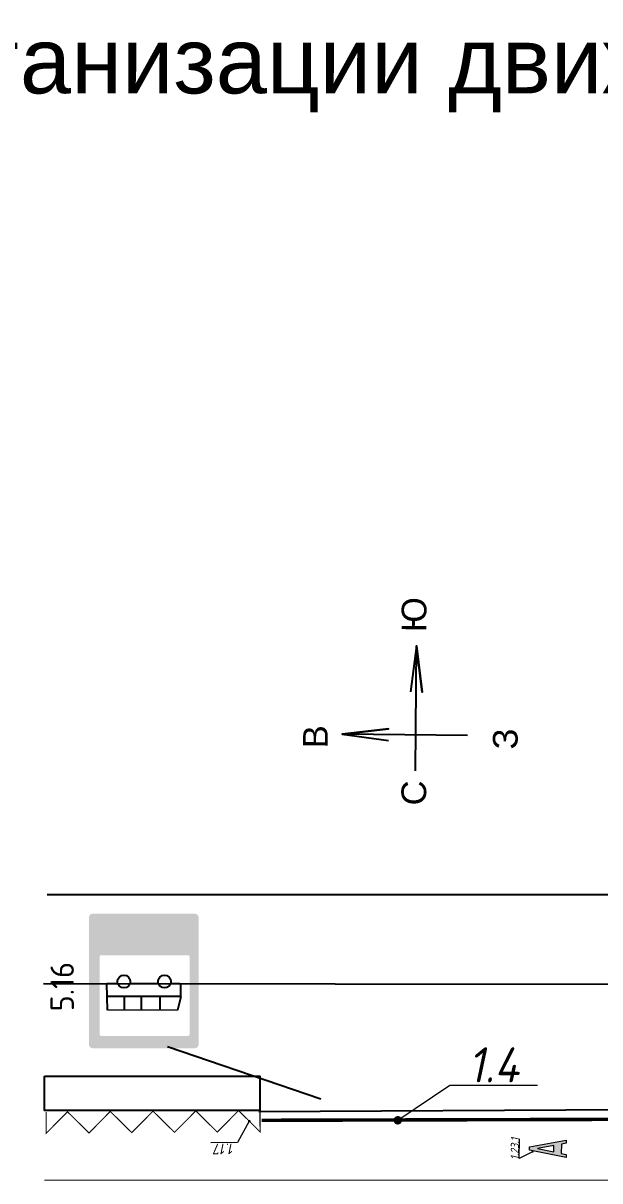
# Model space of a CAD drawing. Header units: millimetres. Extents: x 333 to 4944, y 2074 to 4864.
# Drawn here: x 1261 to 1930, y 3520 to 4864 of the extents above; entities that cross this region are included whole.
import ezdxf
from ezdxf.enums import TextEntityAlignment as Align

# ---------------------------------------------------------------- set-up
doc = ezdxf.new("R2010")
doc.units = ezdxf.units.MM
doc.layers.get('0').update_dxf_attribs({"color": 152})
doc.layers.add('Описание', color=250, linetype='Continuous', lineweight=15)
doc.layers.add('разметка', color=251, linetype='Continuous', lineweight=15)
doc.layers.add('Разметки', color=7, linetype='Continuous')
doc.styles.add('ROMAND', font='ROMAND.SHX', dxfattribs={"height": 2})
doc.styles.add('SASH', font='simplex8.shx', dxfattribs={"width": 0.9, "oblique": 12})
doc.styles.get("Standard").update_dxf_attribs({"font": 'arial.ttf'})

# ---------------------------------------------------------------- blocks, each defined once
blk = doc.blocks.new('*U2')
at = {"color": 0, "linetype": 'ByBlock', "const_width": 0.12}
blk.add_lwpolyline([(0.04, 0.05, 1), (-0.04, -0.05, 1)], format="xyb", close=True, dxfattribs=at)
at = {"layer": 'разметка', "color": 0}
blk.add_lwpolyline([(0, 0), (1.12, 2), (3.61, 2)], dxfattribs=at)
at = {"layer": 'разметка', "color": 0, "style": 'SASH', "oblique": 12, "width": 0.9}
blk.add_attdef('RAZMETKA', text='', height=1, dxfattribs=at).set_placement((2.37, 1.78), align=Align.BOTTOM_CENTER)
blk = doc.blocks.new('*U5')
at = {"color": 0, "linetype": 'ByBlock', "const_width": 0.12}
blk.add_lwpolyline([(0.037, 0.048, 1), (-0.037, -0.048, 1)], format="xyb", close=True, dxfattribs=at)
at = {"layer": 'разметка', "color": 0}
blk.add_lwpolyline([(0, 0), (1.487, 0.999), (3.984, 0.999)], dxfattribs=at)
at = {"layer": 'разметка', "color": 0, "style": 'SASH', "oblique": 12, "width": 0.9}
blk.add_attdef('RAZMETKA', text='', height=1, dxfattribs=at).set_placement((2.735, 0.784), align=Align.BOTTOM_CENTER)
blk = doc.blocks.new('*U12')
at = {"color": 0, "linetype": 'ByBlock', "const_width": 0.12}
blk.add_lwpolyline([(0.04, 0.05, 1), (-0.04, -0.05, 1)], format="xyb", close=True, dxfattribs=at)
at = {"layer": 'разметка', "color": 0}
blk.add_lwpolyline([(0, 0), (-0.87, 1.66), (1.63, 1.66)], dxfattribs=at)
at = {"layer": 'разметка', "color": 0, "style": 'SASH', "oblique": 12, "width": 0.9}
blk.add_attdef('RAZMETKA', text='', height=1, dxfattribs=at).set_placement((0.38, 1.44), align=Align.BOTTOM_CENTER)
blk = doc.blocks.new('1-23-1')
at = {"layer": 'разметка'}
h = blk.add_hatch(color=0, dxfattribs=at)
h.paths.add_polyline_path([(-0.45, 0), (-0.7, 0), (-0.125, 3), (0.125, 3), (0.7, 0), (0.45, 0), (0.373, 0.4), (-0.373, 0.4)])
h.paths.add_polyline_path([(0.258, 1), (0, 2.348), (-0.258, 1)], flags=16)
at = {"layer": 'разметка', "color": 0, "lineweight": 0, "flags": 128}
for points in [[(-0.45, 0), (-0.7, 0), (-0.125, 3), (0.125, 3), (0.7, 0), (0.45, 0), (0.373, 0.4), (-0.373, 0.4)], [(0.258, 1), (0, 2.348), (-0.258, 1)]]:
    blk.add_lwpolyline(points, close=True, dxfattribs=at)

msp = doc.modelspace()

# ---------------------------------------------------------------- hatches: boundary and pattern name
at = {"linetype": 'Continuous'}
h = msp.add_hatch(color=4, dxfattribs=at)
h.paths.add_polyline_path([(1337.2, 3678.4, 0.414214), (1341.5, 3674.1), (1460.1, 3674.1, 0.414214), (1464.3, 3678.4), (1464.3, 3825.9, 0.414214), (1460.1, 3830.1), (1341.5, 3830.1, 0.414214), (1337.2, 3825.9)])
h.paths.add_polyline_path([(1452.1, 3688.4, 0.414214), (1453.8, 3690), (1453.8, 3780.3, 0.414214), (1452.1, 3782), (1351.4, 3782, 0.414214), (1349.7, 3780.3), (1349.7, 3690, 0.414214), (1351.4, 3688.4)], flags=16)

# ---------------------------------------------------------------- linework, layer by layer
at = {"color": 146, "true_color": 0x105689}
for p, q in [((1288.7, 3852.5), (2292.6, 3852.5)), ((1284.3, 3749.2), (2290.3, 3747.8)), ((1534, 3600.8), (2383.1, 3605.2))]:
    msp.add_line(p, q, dxfattribs=at)
at = {"color": 7, "linetype": 'Continuous'}
for p, q in [((1358.7, 3718.3), (1357.8, 3749.1)), ((1357.8, 3749.1), (1370.6, 3749.1)), ((1384.7, 3749.1), (1417.7, 3749.1)), ((1431.9, 3749.1), (1442.5, 3749.1)), ((1443.8, 3733.7), (1443.8, 3747.8)), ((1443.8, 3734.1), (1358.2, 3734.1)), ((1378.6, 3718.3), (1378.6, 3734.1)), ((1398.2, 3718.3), (1398.2, 3734.1)), ((1419.7, 3718.3), (1419.7, 3733.7)), ((1443.8, 3733.7), (1440, 3718.3))]:
    msp.add_line(p, q, dxfattribs=at)
for points in [[(1715.9, 3995.8), (1717.2, 4141.1), (1723.4, 4087.2), (1717.2, 4141.1), (1710, 4087.4)], [(1776, 4037), (1630.7, 4038.4), (1684.5, 4044.5), (1630.7, 4038.4), (1684.4, 4031.2)]]:
    msp.add_lwpolyline(points)
at = {"color": 146, "true_color": 0x105689}
msp.add_lwpolyline([(1285.6, 3641.8), (1535.5, 3641.8), (1535.5, 3601.7), (1285.6, 3601.7)], close=True, dxfattribs=at)
at = {"color": 7, "linetype": 'Continuous'}
for centre in [(1377.7, 3751.4), (1424.8, 3751.4)]:
    msp.add_circle(centre, 7.43, dxfattribs=at)
at = {"layer": 'разметка', "color": 30, "const_width": 1.24}
msp.add_lwpolyline([(1287.5, 3600.2), (1287.7, 3575.4), (1312.3, 3600.3), (1337.3, 3575.7), (1361.9, 3600.7), (1386.8, 3576.1), (1411.5, 3601), (1436.4, 3576.4), (1461.1, 3601.3), (1486, 3576.7), (1510.7, 3601.7), (1535.6, 3577), (1535.5, 3601.8)], dxfattribs=at)
at = {"layer": 'разметка', "color": 40, "const_width": 4.06, "flags": 128}
msp.add_lwpolyline([(1537.4, 3590.4), (2284.1, 3592.4)], dxfattribs=at)
at = {"layer": 'разметка', "const_width": 1.37, "flags": 128}
msp.add_lwpolyline([(1285.6, 3521), (2269.3, 3520.8)], dxfattribs=at)
at = {"layer": 'Разметки', "color": 7, "lineweight": 18}
msp.add_line((1440.1, 3718.1), (1358.7, 3718.1), dxfattribs=at)
at = {"layer": 'Разметки'}
msp.add_line((1428.1, 3675.9), (1606.2, 3615.5), dxfattribs=at)

# ---------------------------------------------------------------- block references
at = {"layer": 'разметка', "xscale": 40.63808897430544, "yscale": 40.63808897430544, "zscale": 40.63808897430544}
msp.add_blockref('*U5', (1695.3, 3590.4), dxfattribs=at).add_auto_attribs({'RAZMETKA': '1.4'})
at = {"layer": 'разметка', "xscale": 12.39796406712387, "yscale": 12.39796406712387, "zscale": 12.39796406712387, "rotation": 180.3842921211538}
msp.add_blockref('*U2', (1523.1, 3589.4), dxfattribs=at).add_auto_attribs({'RAZMETKA': '1.17'})
at = {"layer": 'разметка', "color": 41, "true_color": 0xf4ee51, "xscale": 9.232997396303778, "yscale": 9.232997396303778, "zscale": 9.232997396303778, "rotation": 89.49328299822702}
msp.add_blockref('*U12', (1851.6, 3553.9), dxfattribs=at).add_auto_attribs({'RAZMETKA': '1.23.1'})
at = {"layer": 'разметка', "color": 41, "true_color": 0xf4ee51, "xscale": 14.22689495035261, "yscale": 14.22689495035261, "zscale": 14.22689495035261, "rotation": 89.49328299822702}
msp.add_blockref('1-23-1', (1890.6, 3557.3), dxfattribs=at)

# ---------------------------------------------------------------- texts
at = {"color": 7, "linetype": 'Continuous', "style": 'ROMAND', "width": 0.9}
msp.add_text('5.16', height=27.12, rotation=90, dxfattribs=at).set_placement((1319.7, 3716.9))
at = {"layer": 'Описание', "color": 18, "true_color": 0x000000}
msp.add_text('Схема организации движения перекрестка ул. Токомбаева - ул. Куттубаева ', height=76.479, dxfattribs=at).set_placement((746.8, 4782, 26.4))
at = {"layer": 'Описание'}
for s, p in [('Ю', (1728.3, 4156.8, 9.9)), ('В', (1614, 4022, 9.9)), ('З', (1834.2, 4020.7, 9.9)), ('C', (1728.1, 3955.7, 9.9))]:
    msp.add_text(s, height=28.7, rotation=89.4784, dxfattribs=at).set_placement(p)

doc.saveas('drawing.dxf')
